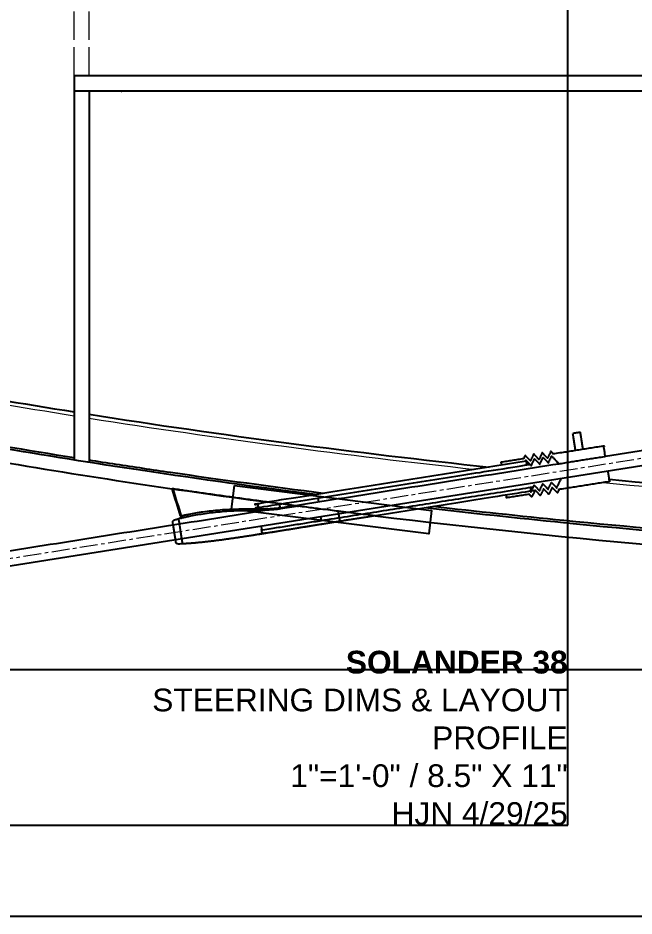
# Model space of a CAD drawing. Header units: inches. Extents: x 5516 to 5996, y -2506 to -2249.
# Drawn here: x 5607.9 to 5648.7, y -2505.7 to -2446.4 of the extents above; entities that cross this region are included whole.
import ezdxf

# ---------------------------------------------------------------- set-up
doc = ezdxf.new("R2010")
doc.units = ezdxf.units.IN
doc.header["$LTSCALE"] = 12
doc.header["$MEASUREMENT"] = 0
doc.linetypes.add('Border', pattern=[0.472441, 0.15748, -0.03937, 0.15748, -0.03937, 0.03937, -0.03937])
doc.linetypes.add('Center', pattern=[0.15748, 0.098425, -0.019685, 0.019685, -0.019685])
for name, color, linetype, true_color in [('Make2D$DEFPOINTS', 4, 'Continuous', 0x00ffff), ('Make2D$TEXT', 172, 'Continuous', 0x0000bf), ('Make2D$Visible$Curves', 18, 'Continuous', 0x000000), ('Make2D$Visible$dark red', 16, 'Continuous', 0x7f0000)]:
    doc.layers.add(name, color=color, linetype=linetype, true_color=true_color)
for name, color, linetype, lineweight, true_color in [('Make2D$Visible$centerlines', 251, 'Center', 13, 0x696969), ('Make2D$Visible$phantom lines', 251, 'Border', 13, 0x696969), ('Make2D$Visible$Tangents', 251, 'Continuous', 13, 0x696969)]:
    doc.layers.add(name, color=color, linetype=linetype, lineweight=lineweight, true_color=true_color)
doc.styles.add('Inch Fractional 1_ scale', font='arial.ttf')

msp = doc.modelspace()

# ---------------------------------------------------------------- linework, layer by layer
at = {"layer": 'Make2D$DEFPOINTS'}
for points in [[(5650.29201, -2505.6956), (5650.29201, -2403.6956), (5518.29201, -2403.6956), (5518.29201, -2505.6956)], [(5644.29201, -2499.6956), (5644.29201, -2409.6956), (5524.29201, -2409.6956), (5524.29201, -2499.6956)], [(5622.25626, -2477.26481), (5635.2945, -2478.90869), (5635.09924, -2480.45735), (5622.061, -2478.81347)]]:
    msp.add_lwpolyline(points, close=True, dxfattribs=at)
msp.add_open_spline([(5996.06112, -2489.43383), (5583.40191, -2489.43383)], degree=1, dxfattribs=at)
msp.add_point((5614.77691, -2451.20401), dxfattribs=at)
at = {"layer": 'Make2D$Visible$centerlines'}
msp.add_line((5587.77498, -2485.17774), (5663.82698, -2473.13228), dxfattribs=at)
at = {"layer": 'Make2D$Visible$Curves'}
for p, q in [((5611.64962, -2450.18386), (5611.64962, -2475.5685)), ((5649.52467, -2450.18386), (5611.64967, -2450.18386)), ((5611.64962, -2451.18384), (5612.64962, -2451.18384)), ((5612.64967, -2451.18386), (5649.77467, -2451.18386))]:
    msp.add_line(p, q, dxfattribs=at)
msp.add_lwpolyline([(5646.78657, -2475.32499), (5660.29186, -2473.18596), (5660.21364, -2472.69212), (5663.1767, -2472.22281), (5663.02027, -2471.23512), (5663.51411, -2471.15691), (5664.13985, -2475.10766), (5663.64601, -2475.18588), (5663.48957, -2474.19819), (5660.52651, -2474.66749), (5660.44829, -2474.17365), (5591.98914, -2485.01651)], dxfattribs=at)
for points, degree in [([(5612.64962, -2451.18384), (5612.64962, -2475.72663)], 1), ([(5612.64962, -2472.54946), (5621.43096, -2473.93197), (5630.24926, -2475.08338), (5639.08996, -2476.03778)], 3), ([(5645.1304, -2473.74118), (5644.63655, -2473.8194)], 1), ([(5644.81424, -2474.9413), (5644.63655, -2473.8194)], 1), ([(5645.30809, -2474.86309), (5645.1304, -2473.74118)], 1), ([(5605.59179, -2475.47947), (5611.8728, -2476.55652), (5618.16614, -2477.51011), (5624.46999, -2478.35335)], 3), ([(5591.83271, -2484.02882), (5643.71314, -2475.81177)], 1), ([(5647.02685, -2476.84206), (5651.61937, -2477.27763), (5656.21674, -2477.66293), (5660.81693, -2478.00272)], 3), ([(5627.77341, -2478.08326), (5627.81252, -2478.33018)], 1), ([(5623.86176, -2478.95592), (5623.82266, -2478.709)], 1), ([(5631.55977, -2479.25537), (5657.83956, -2482.42987), (5684.28942, -2483.77639), (5710.77691, -2484.24127)], 3)]:
    msp.add_open_spline(points, degree=degree, dxfattribs=at)
for points, degree, knots in [([(5583.57213, -2467.05048), (5589.48166, -2468.36543), (5598.82534, -2470.24576), (5608.21865, -2471.84378), (5611.64962, -2472.391)], 3, [35.55812436, 35.55812436, 35.55812436, 35.55812436, 53.72968124, 64.15885937, 64.15885937, 64.15885937, 64.15885937]), ([(5611.64962, -2475.42809), (5608.54925, -2474.9364), (5605.45368, -2474.41607), (5602.3627, -2473.86563), (5600.06599, -2473.45663), (5595.45632, -2472.60143), (5590.85996, -2471.67739), (5588.55338, -2471.19507), (5587.07131, -2470.88516), (5585.59109, -2470.56794), (5584.11263, -2470.24326)], 3, [371.93794286, 371.93794286, 371.93794286, 371.93794286, 381.35594724, 381.35594724, 381.35594724, 388.35364038, 395.42217628, 395.42217628, 395.42217628, 399.96374784, 399.96374784, 399.96374784, 399.96374784]), ([(5627.60709, -2477.85649), (5623.80157, -2477.36878), (5616.7524, -2476.39129), (5609.71814, -2475.26827), (5606.48084, -2474.71821)], 3, [-2118.99860262, -2118.99860262, -2118.99860262, -2118.99860262, -1825.84943679, -1575.4199961, -1575.4199961, -1575.4199961, -1575.4199961]), ([(5641.49654, -2475.65661), (5641.53074, -2475.58548), (5641.87839, -2475.94549), (5642.09758, -2475.49609), (5642.44491, -2475.85576), (5642.66409, -2475.40637), (5643.01142, -2475.76604), (5643.23102, -2475.3158), (5643.71039, -2475.81221), (5646.78657, -2475.32499), (5646.67902, -2474.64595), (5643.353, -2475.17274), (5643.17933, -2474.99291), (5642.96015, -2475.4423), (5642.61282, -2475.08263), (5642.39363, -2475.53203), (5642.0463, -2475.17236), (5641.82712, -2475.62176), (5641.47979, -2475.26209), (5641.3702, -2475.48679), (5639.88866, -2475.72144), (5639.918, -2475.90663)], 1, [17.72563937, 17.72563937, 17.80456519, 18.30503356, 18.80503356, 19.30503356, 19.80503356, 20.30503356, 20.80597031, 21.49605874, 24.61057956, 25.29807956, 28.66556204, 28.91556204, 29.41556204, 29.91556204, 30.41556204, 30.91556204, 31.41556204, 31.91556204, 32.16556204, 33.66556204, 33.85306204, 33.85306204]), ([(5628.12754, -2477.77405), (5624.75658, -2477.34688), (5620.78468, -2476.80676), (5616.81872, -2476.22129), (5616.2145, -2476.13101), (5615.02549, -2475.95335), (5613.8372, -2475.77159), (5612.64962, -2475.58567)], 3, [355.29271642, 355.29271642, 355.29271642, 355.29271642, 365.4865328, 367.31922029, 367.31922029, 367.31922029, 370.92554256, 370.92554256, 370.92554256, 370.92554256]), ([(5641.56194, -2475.64625), (5641.60105, -2475.89318), (5623.82266, -2478.709), (5623.78355, -2478.46208), (5641.56194, -2475.64625)], 1, [0, 0, 0.25, 18.25, 18.5, 36.5, 36.5]), ([(5646.94301, -2476.31268), (5647.05055, -2476.99171), (5643.72453, -2477.5185), (5643.61494, -2477.7432), (5643.26761, -2477.38353), (5643.04842, -2477.83293), (5642.70109, -2477.47326), (5642.48191, -2477.92265), (5642.13458, -2477.56298), (5641.91539, -2478.01238), (5641.74173, -2477.83255), (5640.2602, -2478.0672), (5640.23087, -2477.88201)], 1, [24.61057956, 24.61057956, 25.29807956, 28.66556204, 28.91556204, 29.41556204, 29.91556204, 30.41556204, 30.91556204, 31.41556204, 31.91556204, 32.16556204, 33.66556204, 33.85306204, 33.85306204]), ([(5641.80941, -2477.63199), (5641.86391, -2477.68907), (5642.08331, -2477.23925), (5642.43063, -2477.59892), (5642.64982, -2477.14952), (5642.99715, -2477.50919), (5643.21633, -2477.0598), (5643.56431, -2477.42014), (5643.86683, -2476.79989)], 1, [17.72563937, 17.72563937, 17.80456519, 18.30503356, 18.80503356, 19.30503356, 19.80503356, 20.30503356, 20.80597031, 21.49605874, 21.49605874]), ([(5628.00806, -2479.56479), (5641.8357, -2477.37471), (5641.87481, -2477.62163), (5624.09642, -2480.43745), (5624.05731, -2480.19053)], 1, [4, 4, 18, 18.25, 36.25, 36.5, 36.5]), ([(5691.77462, -2482.65961), (5689.83771, -2482.59199), (5687.90106, -2482.5184), (5685.96476, -2482.43844), (5681.29591, -2482.24565), (5676.62805, -2482.01585), (5671.96339, -2481.7439), (5669.72909, -2481.61364), (5667.49529, -2481.4737), (5665.26227, -2481.32352), (5662.83512, -2481.16028), (5660.40868, -2480.98493), (5657.98338, -2480.79675), (5657.5848, -2480.76583), (5652.92941, -2480.40054), (5648.27818, -2479.98755), (5644.02905, -2479.56607), (5641.1493, -2479.28042), (5638.27185, -2478.97469), (5635.39674, -2478.64766)], 3, [291.43503945, 291.43503945, 291.43503945, 291.43503945, 297.24950419, 297.24950419, 297.24950419, 311.26842227, 311.26842227, 311.26842227, 317.98275689, 317.98275689, 317.98275689, 325.28074581, 325.28074581, 325.28074581, 326.48006471, 339.28978094, 339.28978094, 339.28978094, 347.97113651, 347.97113651, 347.97113651, 347.97113651]), ([(5710.77691, -2483.34113), (5702.49362, -2483.19564), (5689.54049, -2482.83299), (5671.94211, -2481.95559), (5657.96293, -2481.00592), (5645.59652, -2479.91359), (5637.89505, -2479.08806), (5634.83887, -2478.73601)], 3, [-4242.58474492, -4242.58474492, -4242.58474492, -4242.58474492, -3610.47863529, -3253.55279559, -2896.62695589, -2539.70111619, -2304.57381078, -2304.57381078, -2304.57381078, -2304.57381078]), ([(5624.0182, -2479.94361), (5624.05731, -2480.19053), (5628.00806, -2479.56479), (5627.96895, -2479.31787)], 1, [0, 0, 0.25, 4.25, 4.5, 4.5])]:
    msp.add_open_spline(points, degree=degree, knots=knots, dxfattribs=at)
at = {"layer": 'Make2D$Visible$dark red'}
for points, degree, knots in [([(5618.17379, -2477.47344), (5618.16309, -2477.47188), (5618.15279, -2477.47037), (5618.1368, -2477.46804), (5618.13198, -2477.46734), (5618.13197, -2477.46734)], 3, [0, 0, 0, 0, 0.0337986208, 0.0337986208, 0.0681691554, 0.0681691554, 0.0681691554, 0.0681691554]), ([(5625.24468, -2478.45555), (5624.90989, -2478.41126), (5624.58419, -2478.36789), (5624.25015, -2478.32312), (5623.91257, -2478.27787), (5623.58038, -2478.23305), (5623.24446, -2478.18741), (5622.90283, -2478.141), (5622.56815, -2478.09521), (5622.2282, -2478.04837), (5621.88566, -2478.00117), (5621.54363, -2477.9537), (5621.20159, -2477.90587), (5620.87006, -2477.85952), (5620.53852, -2477.81284), (5620.20665, -2477.76578), (5619.90892, -2477.72356), (5619.62517, -2477.68308), (5619.32663, -2477.64023), (5619.19686, -2477.6216), (5619.067, -2477.60291), (5618.80718, -2477.56542), (5618.67721, -2477.54661), (5618.54729, -2477.52776), (5618.4695, -2477.51647), (5618.35954, -2477.50049), (5618.24644, -2477.48403), (5618.20951, -2477.47864), (5618.17379, -2477.47344)], 3, [0.00000001, 0.00000001, 0.00000001, 0.00000001, 1.00422439, 1.00422439, 1.00422439, 2.02344547, 2.02344547, 2.02344547, 3.05875284, 3.05875284, 3.05875284, 4.10789891, 4.10789891, 4.10789891, 5.12477881, 5.12477881, 5.12477881, 6.02248892, 6.02248892, 6.02248892, 6.41901523, 6.41901523, 6.81555071, 6.81555071, 6.81555071, 7.06631692, 7.06631692, 7.18149109, 7.18149109, 7.18149109, 7.18149109]), ([(5626.28663, -2478.59239), (5626.32269, -2478.59709), (5626.35469, -2478.60126), (5626.42873, -2478.61089), (5626.45648, -2478.61449), (5626.49426, -2478.61939)], 3, [0, 0, 0, 0, 0.102124271, 0.102124271, 0.209994025, 0.209994025, 0.209994025, 0.209994025]), ([(5629.13531, -2478.95621), (5628.95618, -2478.93375), (5628.7761, -2478.91109), (5628.59743, -2478.88853), (5628.3917, -2478.86255), (5628.18461, -2478.8363), (5627.97861, -2478.81009), (5627.66571, -2478.77027), (5627.34864, -2478.72967), (5626.8571, -2478.66637), (5626.67514, -2478.64285), (5626.49426, -2478.61939)], 3, [0.27312255, 0.27312255, 0.27312255, 0.27312255, 0.8166759, 0.8166759, 0.8166759, 1.44081588, 1.44081588, 1.44081588, 2.42575856, 2.42575856, 2.99249516, 2.99249516, 2.99249516, 2.99249516]), ([(5618.7354, -2479.27547), (5618.72911, -2479.27559), (5618.71696, -2479.27432), (5618.70772, -2479.27119), (5618.70371, -2479.26962)], 3, [0.017065398, 0.017065398, 0.017065398, 0.017065398, 0.153279411, 0.314614341, 0.314614341, 0.314614341, 0.314614341]), ([(5625.29022, -2478.74309), (5625.18986, -2478.75641), (5624.98868, -2478.77899), (5624.68367, -2478.80165), (5624.3759, -2478.81517), (5624.0651, -2478.82215), (5623.75394, -2478.82475), (5623.51406, -2478.82484), (5623.30288, -2478.82461), (5623.00065, -2478.82423), (5622.52507, -2478.82602), (5621.91914, -2478.84282), (5621.31018, -2478.87946), (5620.72873, -2478.93415), (5620.18571, -2479.00305), (5619.69399, -2479.08145), (5619.33789, -2479.14883), (5619.10624, -2479.1964), (5618.99501, -2479.21999), (5618.91546, -2479.23718), (5618.86716, -2479.24764), (5618.83795, -2479.25396), (5618.81561, -2479.25875), (5618.79461, -2479.26323), (5618.77388, -2479.2676), (5618.75353, -2479.2718), (5618.74338, -2479.27387), (5618.73835, -2479.27488)], 3, [0.00162591, 0.00162591, 0.00162591, 0.00162591, 0.69457535, 1.38752478, 2.09681095, 2.80609712, 3.52022496, 4.23435279, 4.45627258, 4.97412412, 6.31615155, 7.73537238, 9.15258943, 10.51748853, 11.75170702, 12.90776007, 13.91844845, 14.22257437, 14.5267003, 14.70080098, 14.78785132, 14.87490167, 14.91438411, 14.95386655, 15.03283144, 15.07372704, 15.11462265, 15.11462265, 15.11462265, 15.11462265]), ([(5625.29783, -2478.80105), (5625.19668, -2478.81483), (5624.99392, -2478.83883), (5624.68674, -2478.86501), (5624.3771, -2478.88319), (5624.06467, -2478.89565), (5623.75205, -2478.90425), (5623.51119, -2478.90921), (5623.29928, -2478.91331), (5622.99617, -2478.91911), (5622.52003, -2478.9303), (5621.91509, -2478.95733), (5621.30834, -2479.0021), (5620.72982, -2479.06266), (5620.19049, -2479.13544), (5619.70345, -2479.21589), (5619.3508, -2479.28412), (5619.12052, -2479.33237), (5619.00948, -2479.35642), (5618.92941, -2479.37414), (5618.88019, -2479.38513), (5618.85004, -2479.39188), (5618.82665, -2479.39713), (5618.80442, -2479.40211), (5618.78205, -2479.40711), (5618.75956, -2479.41211), (5618.74815, -2479.41464), (5618.74245, -2479.4159)], 3, [0.00162607, 0.00162607, 0.00162607, 0.00162607, 0.6945755, 1.38752493, 2.09681109, 2.80609725, 3.52022508, 4.23435291, 4.4562727, 4.97412423, 6.31615164, 7.73537246, 9.15258949, 10.51748857, 11.75170705, 12.90776009, 13.91844846, 14.22257438, 14.5267003, 14.70080099, 14.78785133, 14.87490167, 14.91438411, 14.95386656, 15.03283144, 15.07372704, 15.11462265, 15.11462265, 15.11462265, 15.11462265]), ([(5631.55982, -2479.25538), (5631.5598, -2479.25538), (5631.25104, -2479.21786), (5630.8878, -2479.17348), (5630.65652, -2479.14511), (5630.02653, -2479.06746), (5629.56393, -2479.00995), (5629.13531, -2478.95621)], 3, [0, 0, 0, 0, 0.61369122, 0.61369122, 1.35574283, 1.35574283, 2.80963103, 2.80963103, 2.80963103, 2.80963103]), ([(5618.17014, -2479.62711), (5618.17597, -2479.6167), (5618.18763, -2479.59588), (5618.20784, -2479.57256), (5618.22629, -2479.56148), (5618.27846, -2479.5345), (5618.32129, -2479.51906), (5618.41715, -2479.48814), (5618.49312, -2479.46768), (5618.55106, -2479.4521)], 3, [0, 0, 0, 0, 0.039302866, 0.039302866, 0.102952029, 0.102952029, 0.235129213, 0.235129213, 0.431838362, 0.431838362, 0.431838362, 0.431838362]), ([(5618.28284, -2480.33864), (5618.26831, -2480.2469), (5618.25381, -2480.15539), (5618.22663, -2479.98373), (5618.214, -2479.90404), (5618.19294, -2479.77104), (5618.1845, -2479.71779), (5618.1731, -2479.64581), (5618.17014, -2479.62711), (5618.17014, -2479.62711)], 3, [-0.235800731, -0.235800731, -0.235800731, -0.235800731, -0.20696164, -0.20696164, -0.177395691, -0.177395691, -0.147829743, -0.147829743, -0.118265024, -0.118265024, -0.118265024, -0.118265024]), ([(5618.7391, -2479.41664), (5618.72015, -2479.42082), (5618.68, -2479.4287), (5618.62801, -2479.43636), (5618.60686, -2479.43866), (5618.60129, -2479.43926)], 3, [0.017065398, 0.017065398, 0.017065398, 0.017065398, 0.153279411, 0.314614341, 0.488891092, 0.488891092, 0.488891092, 0.488891092]), ([(5629.24086, -2479.62267), (5629.13807, -2479.63932), (5629.03527, -2479.65596), (5628.93248, -2479.67261), (5628.82969, -2479.68926), (5628.72689, -2479.70591), (5627.69817, -2479.87252), (5626.66939, -2480.03902), (5625.64082, -2480.20517), (5624.61221, -2480.37217), (5623.5825, -2480.53275), (5622.71818, -2480.66753), (5621.74348, -2480.81751), (5620.7241, -2480.95807), (5619.72574, -2481.06464), (5618.81409, -2481.11261)], 5, [0.26041758, 0.26041758, 0.26041758, 0.26041758, 0.26041758, 0.26041758, 0.78108198, 0.78108198, 0.78108198, 0.78108198, 0.78108198, 5.99152629, 5.99152629, 5.99152629, 5.99152629, 5.99152629, 10.7746236, 10.7746236, 10.7746236, 10.7746236, 10.7746236, 10.7746236]), ([(5618.39773, -2481.06407), (5618.39773, -2481.06407), (5618.39477, -2481.04537), (5618.38337, -2480.97338), (5618.37494, -2480.92013), (5618.35387, -2480.78712), (5618.34125, -2480.70742), (5618.31406, -2480.53577), (5618.29957, -2480.44426), (5618.28503, -2480.35251)], 3, [-0.354791382, -0.354791382, -0.354791382, -0.354791382, -0.325225434, -0.325225434, -0.295659485, -0.295659485, -0.266093537, -0.266093537, -0.237253898, -0.237253898, -0.237253898, -0.237253898]), ([(5618.81409, -2481.1128), (5618.75417, -2481.11589), (5618.6756, -2481.11991), (5618.57488, -2481.12013), (5618.52937, -2481.11868), (5618.47142, -2481.10915), (5618.45045, -2481.10431), (5618.42402, -2481.08837), (5618.4065, -2481.07217), (5618.39773, -2481.06407)], 3, [0, 0, 0, 0, 0.196709107, 0.196709107, 0.328886314, 0.328886314, 0.392535489, 0.392535489, 0.431838361, 0.431838361, 0.431838361, 0.431838361])]:
    msp.add_open_spline(points, degree=degree, knots=knots, dxfattribs=at)
for points, degree in [([(5618.69334, -2479.26504), (5618.50624, -2478.66581), (5618.31911, -2478.06657), (5618.13197, -2477.46734)], 3), ([(5618.17379, -2477.47344), (5618.361, -2478.07411), (5618.5482, -2478.67479), (5618.7354, -2479.27547)], 3), ([(5625.29022, -2478.74309), (5625.27504, -2478.64724), (5625.25986, -2478.5514), (5625.24468, -2478.45555)], 3), ([(5626.28663, -2478.59239), (5625.93927, -2478.54711), (5625.59195, -2478.50149), (5625.24468, -2478.45555)], 3), ([(5626.28663, -2478.59239), (5625.95447, -2478.64242), (5625.62232, -2478.69261), (5625.29022, -2478.74309)], 3), ([(5626.49426, -2478.61939), (5626.09579, -2478.67966), (5625.69736, -2478.74008), (5625.29901, -2478.80088)], 3), ([(5618.69334, -2479.26504), (5618.69549, -2479.27192), (5618.69764, -2479.2788), (5618.69972, -2479.28564), (5618.70166, -2479.29241), (5618.70342, -2479.29907)], 5), ([(5618.7391, -2479.41664), (5618.74772, -2479.40601), (5618.75709, -2479.39829), (5618.75564, -2479.36714), (5618.7455, -2479.32131), (5618.7354, -2479.27547)], 5), ([(5631.55982, -2479.25538), (5629.24086, -2479.62267)], 1), ([(5618.55112, -2479.45229), (5618.5603, -2479.44984), (5618.56949, -2479.44738), (5618.57868, -2479.44493), (5618.58789, -2479.44249), (5618.59711, -2479.44004)], 5), ([(5618.70342, -2479.29907), (5618.71572, -2479.34573), (5618.71886, -2479.38737), (5618.69456, -2479.41391), (5618.64577, -2479.42673), (5618.59702, -2479.43972)], 5), ([(5618.28394, -2480.34561), (5618.2843, -2480.34791), (5618.28467, -2480.35021), (5618.28503, -2480.35251)], 3)]:
    msp.add_open_spline(points, degree=degree, dxfattribs=at)
msp.add_rational_spline([(5629.24086, -2479.62267), (5629.24086, -2479.62265), (5629.13531, -2478.95621)], [1, 0.771869324602, 0.899114613649], degree=2, dxfattribs=at)
for points, weights, knots in [([(5618.55105, -2479.45202), (5618.55105, -2479.452), (5618.68258, -2480.28244), (5618.81411, -2481.11288), (5618.81411, -2481.11289)], [1, 0.707106766731, 1, 0.707106766731, 1], [0.152999714, 0.152999714, 0.152999714, 0.30599928, 0.30599928, 0.458998845, 0.458998845, 0.458998845]), ([(5618.28337, -2480.34201), (5618.28365, -2480.34379), (5618.28394, -2480.34558), (5618.28449, -2480.34905), (5618.28503, -2480.35251)], [0.99774604274, 0.998868651348, 1, 0.997806673634, 0.995646196649], [0.19909017208, 0.19909017208, 0.19909017208, 0.19947542554, 0.19947542554, 0.20022230987, 0.20022230987, 0.20022230987])]:
    msp.add_rational_spline(points, weights, degree=2, knots=knots, dxfattribs=at)
at = {"layer": 'Make2D$Visible$phantom lines'}
for points in [[(5611.64967, -2450.18386), (5611.64967, -2423.42143)], [(5612.64967, -2450.18386), (5612.64967, -2423.24787)]]:
    msp.add_open_spline(points, degree=1, dxfattribs=at)
at = {"layer": 'Make2D$Visible$Tangents'}
msp.add_open_spline([(5583.82463, -2467.36279), (5589.63591, -2468.6516), (5598.89555, -2470.51185), (5608.20354, -2472.09497), (5611.64962, -2472.64432)], degree=3, knots=[35.87286761, 35.87286761, 35.87286761, 35.87286761, 53.72968124, 64.19960455, 64.19960455, 64.19960455, 64.19960455], dxfattribs=at)
for points in [[(5612.64962, -2472.80271), (5621.11935, -2474.13549), (5629.62313, -2475.25338), (5638.14791, -2476.18698)], [(5646.64073, -2477.05662), (5651.35728, -2477.50669), (5656.07891, -2477.90362), (5660.80342, -2478.25256)]]:
    msp.add_open_spline(points, degree=3, dxfattribs=at)

# ---------------------------------------------------------------- texts
at = {"layer": 'Make2D$TEXT', "insert": (5644.29201, -2499.6956), "char_height": 1.5, "width": 57.5543478, "attachment_point": 9, "style": 'Inch Fractional 1_ scale'}
msp.add_mtext('{\\fArial|b1;SOLANDER 38}\\P{\\fArial;STEERING DIMS & LAYOUT}\\P{\\fArial;PROFILE}\\P{\\fArial;1"=1\'-0" / 8.5" X 11"}\\P{\\fArial;HJN 4/29/25}\\P', dxfattribs=at)

doc.saveas('drawing.dxf')
